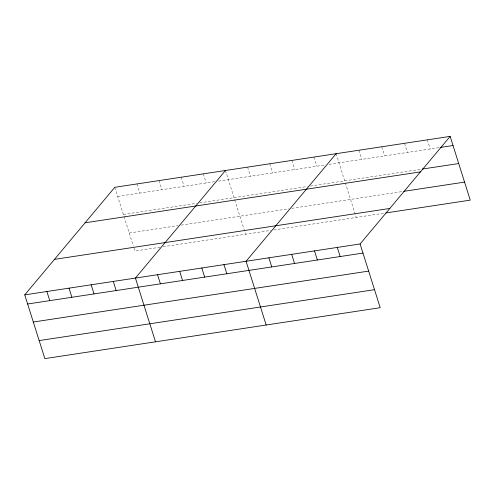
<?xml version="1.0" encoding="UTF-8"?>
<svg xmlns="http://www.w3.org/2000/svg" width="495" height="495" viewBox="0 0 495 495"><rect width="100%" height="100%" fill="white"/><g stroke="black" fill="none" stroke-linecap="round" stroke-linejoin="round"><path stroke-width="0.37" stroke-dasharray="2.48 1.86" d="M117.68 196.428L214.607 181.708M218.425 181.133L325.277 164.909M329.088 164.328L439.35 147.59M123.366 214.446L196.633 203.327M199.683 202.863L307.296 186.522M310.353 186.058L421.468 169.191M129.22 233.015L178.064 225.602M181.121 225.138L288.727 208.797M291.784 208.339L402.998 191.454M160.089 247.215L134.9 251.039L133.539 246.714M163.14 246.751L270.753 230.416M273.803 229.952L384.355 213.166M427.352 139.85L430.229 148.97M404.545 143.309L407.422 152.435M381.744 146.774L384.621 155.9M358.937 150.239L361.814 159.359M336.136 153.698L345.145 182.271M345.368 182.989L356.233 217.435M314.003 157.057L316.88 166.184M291.871 160.417L294.748 169.544M269.738 163.777L272.615 172.904M247.605 167.137L250.482 176.263M225.472 170.503L234.481 199.077M234.704 199.788L245.57 234.24M203.34 173.863L206.217 182.983M181.207 177.222L184.084 186.343M159.074 180.582L161.945 189.703M136.942 183.942L139.813 193.062M114.803 187.302L123.818 215.876M124.041 216.593L133.31 245.996"/><path stroke-width="0.74" d="M450.153 136.385L360.1 243.961L380.197 307.698L44.847 358.615L24.75 294.872L114.803 187.302L450.153 136.385L470.25 200.129L385.877 212.937M225.472 170.503L135.413 278.072L155.51 341.81M336.136 153.698L246.077 261.267L266.174 325.011M440.111 147.473L453.03 145.511M422.229 169.073L458.71 163.536M85.091 222.799L420.434 171.889M403.759 191.336L464.57 182.104M54.469 259.374L389.819 208.463M24.75 294.872L360.1 243.961M27.627 303.998L362.971 253.081M33.307 322.022L368.657 271.105M39.167 340.591L374.511 289.674M337.293 247.42L340.17 256.546M314.492 250.885L317.369 260.005M291.685 254.343L294.562 263.47M268.884 257.808L271.761 266.929M223.944 264.633L226.821 273.754M201.812 267.993L204.689 277.113M179.679 271.353L182.556 280.473M157.546 274.713L160.423 283.833M113.281 281.432L116.158 290.559M91.148 284.792L94.025 293.919M69.015 288.152L71.893 297.278M46.883 291.512L49.76 300.638"/></g></svg>
